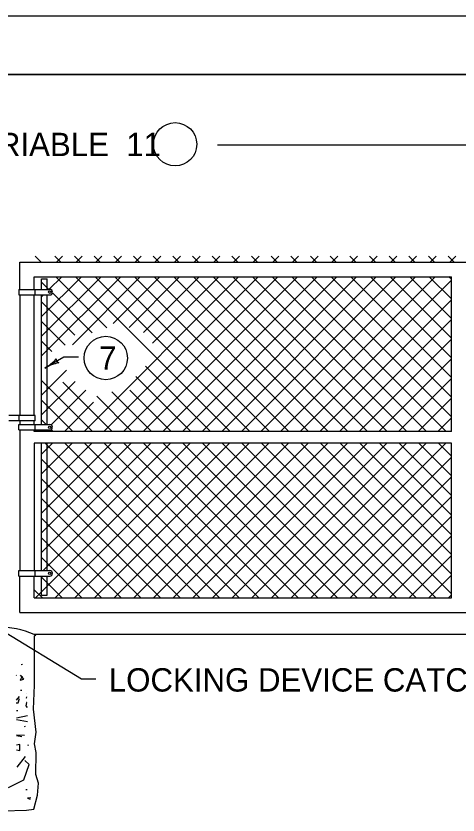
# Model space of a CAD drawing. Extents: x 997.6 to 1036.7, y 998.9 to 1022.7.
# Drawn here: x 1016.84 to 1020.63, y 1015.16 to 1022 of the extents above; entities that cross this region are included whole.
import ezdxf

# ---------------------------------------------------------------- set-up
doc = ezdxf.new("R2010")
doc.units = 0
for name, color, linetype in [('Level 1', 7, 'Continuous'), ('Level 10', 7, 'Continuous'), ('Level 11', 7, 'Continuous'), ('Level 14', 7, 'Continuous')]:
    doc.layers.add(name, color=color, linetype=linetype)

msp = doc.modelspace()

# ---------------------------------------------------------------- linework, layer by layer
at = {"layer": 'Level 1'}
for p, q in [((1024.4964, 1020.8932), (1018.5671, 1020.8932)), ((1017.0557, 1019.8932), (1017.0052, 1019.9437)), ((1017.2241, 1019.8932), (1017.1736, 1019.9437)), ((1017.2381, 1019.9437), (1017.1876, 1019.8932)), ((1017.3926, 1019.8932), (1017.3421, 1019.9437)), ((1017.4066, 1019.9437), (1017.3561, 1019.8932)), ((1017.561, 1019.8932), (1017.5105, 1019.9437)), ((1017.575, 1019.9437), (1017.5245, 1019.8932)), ((1017.7294, 1019.8932), (1017.6789, 1019.9437)), ((1017.7434, 1019.9437), (1017.6929, 1019.8932)), ((1017.8979, 1019.8932), (1017.8474, 1019.9437)), ((1017.9119, 1019.9437), (1017.8614, 1019.8932)), ((1018.0663, 1019.8932), (1018.0158, 1019.9437)), ((1018.0803, 1019.9437), (1018.0298, 1019.8932)), ((1018.2348, 1019.8932), (1018.1843, 1019.9437)), ((1018.2488, 1019.9437), (1018.1983, 1019.8932)), ((1018.4033, 1019.8932), (1018.3528, 1019.9437)), ((1018.4173, 1019.9437), (1018.3668, 1019.8932)), ((1018.5717, 1019.8932), (1018.5212, 1019.9437)), ((1018.5857, 1019.9437), (1018.5352, 1019.8932)), ((1018.7402, 1019.8932), (1018.6897, 1019.9437)), ((1018.7542, 1019.9437), (1018.7037, 1019.8932)), ((1018.9086, 1019.8932), (1018.8581, 1019.9437)), ((1018.9226, 1019.9437), (1018.8721, 1019.8932)), ((1019.077, 1019.8932), (1019.0265, 1019.9437)), ((1019.091, 1019.9437), (1019.0405, 1019.8932)), ((1019.2455, 1019.8932), (1019.195, 1019.9437)), ((1019.2595, 1019.9437), (1019.209, 1019.8932)), ((1019.4139, 1019.8932), (1019.3634, 1019.9437)), ((1019.4279, 1019.9437), (1019.3774, 1019.8932)), ((1019.5823, 1019.8932), (1019.5318, 1019.9437)), ((1019.5964, 1019.9437), (1019.5459, 1019.8932)), ((1019.7508, 1019.8932), (1019.7003, 1019.9437)), ((1019.7648, 1019.9437), (1019.7143, 1019.8932)), ((1019.9193, 1019.8932), (1019.8688, 1019.9437)), ((1019.9333, 1019.9437), (1019.8828, 1019.8932)), ((1020.0878, 1019.8932), (1020.0373, 1019.9437)), ((1020.1018, 1019.9437), (1020.0513, 1019.8932)), ((1020.2562, 1019.8932), (1020.2057, 1019.9437)), ((1020.2702, 1019.9437), (1020.2197, 1019.8932)), ((1020.4246, 1019.8932), (1020.3741, 1019.9437)), ((1020.4386, 1019.9437), (1020.3881, 1019.8932)), ((1020.5931, 1019.8932), (1020.5426, 1019.9437)), ((1020.6071, 1019.9437), (1020.5566, 1019.8932)), ((1016.8714, 1019.6593), (1016.8714, 1019.8932)), ((1016.8714, 1019.8932), (1024.3714, 1019.8932)), ((1016.9964, 1019.6593), (1016.9964, 1019.7682)), ((1016.9964, 1019.7682), (1020.5707, 1019.7682)), ((1017.7364, 1019.7682), (1017.0589, 1019.0907)), ((1017.5679, 1019.7682), (1017.0589, 1019.2592)), ((1017.3995, 1019.7682), (1017.0589, 1019.4276)), ((1017.0589, 1019.6593), (1017.0589, 1019.7486)), ((1017.0589, 1019.7486), (1017.1058, 1019.7486)), ((1017.1058, 1019.6593), (1017.1058, 1019.7486)), ((1017.2311, 1019.7682), (1017.1222, 1019.6593)), ((1017.6179, 1019.3309), (1017.1807, 1019.7682)), ((1017.9048, 1019.7682), (1017.3225, 1019.1858)), ((1018.6733, 1018.4439), (1017.3491, 1019.7682)), ((1018.7471, 1019.7682), (1017.4228, 1018.4439)), ((1018.8418, 1018.4439), (1017.5176, 1019.7682)), ((1018.9155, 1019.7682), (1017.5913, 1018.4439)), ((1018.0733, 1019.7682), (1017.6713, 1019.3662)), ((1019.0103, 1018.4439), (1017.686, 1019.7682)), ((1019.084, 1019.7682), (1017.7598, 1018.4439)), ((1018.2418, 1019.7682), (1017.808, 1019.3344)), ((1019.1787, 1018.4439), (1017.8544, 1019.7682)), ((1019.2524, 1019.7682), (1017.9282, 1018.4439)), ((1018.4102, 1019.7682), (1017.9326, 1019.2906)), ((1018.5787, 1019.7682), (1018.0095, 1019.199)), ((1019.3472, 1018.4439), (1018.0229, 1019.7682)), ((1019.4209, 1019.7682), (1018.0967, 1018.4439)), ((1019.5156, 1018.4439), (1018.1913, 1019.7682)), ((1019.5893, 1019.7682), (1018.2651, 1018.4439)), ((1019.684, 1018.4439), (1018.3598, 1019.7682)), ((1019.7578, 1019.7682), (1018.4335, 1018.4439)), ((1019.8525, 1018.4439), (1018.5283, 1019.7682)), ((1019.9263, 1019.7682), (1018.602, 1018.4439)), ((1020.0209, 1018.4439), (1018.6967, 1019.7682)), ((1020.0947, 1019.7682), (1018.7704, 1018.4439)), ((1020.1894, 1018.4439), (1018.8652, 1019.7682)), ((1020.2631, 1019.7682), (1018.9388, 1018.4439)), ((1020.3578, 1018.4439), (1019.0336, 1019.7682)), ((1020.4316, 1019.7682), (1019.1073, 1018.4439)), ((1020.5263, 1018.4439), (1019.202, 1019.7682)), ((1020.5707, 1019.7388), (1019.2758, 1018.4439)), ((1020.5707, 1018.568), (1019.3705, 1019.7682)), ((1020.5707, 1018.7364), (1019.5389, 1019.7682)), ((1020.5707, 1018.9048), (1019.7073, 1019.7682)), ((1020.5707, 1019.0733), (1019.8758, 1019.7682)), ((1020.5707, 1019.2418), (1020.0443, 1019.7682)), ((1020.5707, 1019.4103), (1020.2128, 1019.7682)), ((1020.5707, 1019.5787), (1020.3812, 1019.7682)), ((1020.5707, 1019.7471), (1020.5496, 1019.7682)), ((1020.5707, 1018.4439), (1020.5707, 1019.7682)), ((1016.8639, 1019.6593), (1017.1293, 1019.6593)), ((1016.8639, 1019.6593), (1016.8639, 1019.6124)), ((1017.0039, 1019.6124), (1017.0039, 1019.6593)), ((1017.1211, 1019.6593), (1017.0589, 1019.7214)), ((1016.8639, 1019.6124), (1017.1293, 1019.6124)), ((1016.8714, 1019.6124), (1016.8714, 1018.5803)), ((1016.9964, 1018.5803), (1016.9964, 1019.6124)), ((1017.0589, 1018.5028), (1017.0589, 1019.6124)), ((1017.0753, 1019.6124), (1017.0589, 1019.596)), ((1017.1058, 1018.5028), (1017.1058, 1019.6124)), ((1017.4923, 1019.2881), (1017.1517, 1019.6287)), ((1017.3448, 1019.2673), (1017.0589, 1019.553)), ((1020.5707, 1019.5703), (1019.4443, 1018.4439)), ((1017.2605, 1019.183), (1017.0589, 1019.3846)), ((1020.5707, 1019.4019), (1019.6127, 1018.4439)), ((1017.1478, 1019.1273), (1017.0589, 1019.2161)), ((1020.5707, 1019.2335), (1019.7811, 1018.4439)), ((1017.2488, 1019.0794), (1017.0871, 1018.9857)), ((1017.3738, 1019.0794), (1017.2488, 1019.0794)), ((1020.5707, 1019.065), (1019.9496, 1018.4439)), ((1018.5049, 1018.4439), (1017.9478, 1019.0011)), ((1017.2735, 1018.9683), (1017.0589, 1018.7538)), ((1018.3364, 1018.4439), (1017.8673, 1018.9132)), ((1017.4943, 1018.4439), (1017.0589, 1018.8793)), ((1017.3458, 1018.8722), (1017.0589, 1018.5853)), ((1017.6627, 1018.4439), (1017.2418, 1018.8648)), ((1020.5707, 1018.8966), (1020.118, 1018.4439)), ((1017.4383, 1018.7963), (1017.1413, 1018.4993)), ((1017.9996, 1018.4439), (1017.6603, 1018.7833)), ((1018.168, 1018.4439), (1017.8152, 1018.7968)), ((1017.3258, 1018.4439), (1017.0589, 1018.7108)), ((1017.8311, 1018.4439), (1017.5309, 1018.7441)), ((1020.5707, 1018.7282), (1020.2864, 1018.4439)), ((1017.5033, 1018.6928), (1017.2544, 1018.4439)), ((1017.0039, 1018.5803), (1016.7777, 1018.5803)), ((1016.8639, 1018.5803), (1016.8639, 1018.5335)), ((1017.0039, 1018.5335), (1017.0039, 1018.5803)), ((1017.0039, 1018.5335), (1016.7777, 1018.5335)), ((1016.8639, 1018.5028), (1017.1293, 1018.5028)), ((1016.8639, 1018.4559), (1016.8639, 1018.5028)), ((1016.8714, 1018.5335), (1016.8714, 1018.5028)), ((1016.9964, 1018.5028), (1016.9964, 1018.5335)), ((1017.0039, 1018.4559), (1017.0039, 1018.5028)), ((1017.0985, 1018.5028), (1017.0589, 1018.5423)), ((1020.5707, 1018.5597), (1020.4549, 1018.4439)), ((1016.8639, 1018.4559), (1017.1303, 1018.4559)), ((1016.8714, 1018.4559), (1016.8714, 1017.2525)), ((1016.9964, 1018.4439), (1016.9964, 1018.4559)), ((1020.5707, 1018.4439), (1016.9964, 1018.4439)), ((1017.0589, 1018.4439), (1017.0589, 1018.4559)), ((1017.0979, 1018.4559), (1017.0859, 1018.4439)), ((1017.1058, 1018.4439), (1017.1058, 1018.4559)), ((1017.1573, 1018.4439), (1017.1418, 1018.4595)), ((1016.9964, 1018.3424), (1016.9964, 1017.2525)), ((1020.5707, 1018.3424), (1016.9964, 1018.3424)), ((1018.332, 1018.3424), (1017.0078, 1017.0182)), ((1017.0589, 1017.2525), (1017.0589, 1018.3424)), ((1017.9952, 1018.3424), (1017.0589, 1017.4062)), ((1017.8267, 1018.3424), (1017.0589, 1017.5747)), ((1017.6583, 1018.3424), (1017.0589, 1017.7431)), ((1017.4898, 1018.3424), (1017.0589, 1017.9116)), ((1017.3213, 1018.3424), (1017.0589, 1018.08)), ((1017.1529, 1018.3424), (1017.0589, 1018.2484)), ((1018.1636, 1018.3424), (1017.0737, 1017.2525)), ((1018.4146, 1017.0182), (1017.0903, 1018.3424)), ((1017.1058, 1017.2525), (1017.1058, 1018.3424)), ((1018.5005, 1018.3424), (1017.1763, 1017.0182)), ((1018.5831, 1017.0182), (1017.2588, 1018.3424)), ((1018.6689, 1018.3424), (1017.3447, 1017.0182)), ((1018.7515, 1017.0182), (1017.4273, 1018.3424)), ((1018.8373, 1018.3424), (1017.5131, 1017.0182)), ((1018.92, 1017.0182), (1017.5958, 1018.3424)), ((1019.0058, 1018.3424), (1017.6816, 1017.0182)), ((1019.0884, 1017.0182), (1017.7642, 1018.3424)), ((1019.1743, 1018.3424), (1017.85, 1017.0182)), ((1019.2568, 1017.0182), (1017.9326, 1018.3424)), ((1019.3428, 1018.3424), (1018.0185, 1017.0182)), ((1019.4253, 1017.0182), (1018.1011, 1018.3424)), ((1019.5112, 1018.3424), (1018.1869, 1017.0182)), ((1019.5938, 1017.0182), (1018.2695, 1018.3424)), ((1019.6796, 1018.3424), (1018.3553, 1017.0182)), ((1019.7622, 1017.0182), (1018.4379, 1018.3424)), ((1019.8481, 1018.3424), (1018.5238, 1017.0182)), ((1019.9307, 1017.0182), (1018.6064, 1018.3424)), ((1020.0165, 1018.3424), (1018.6923, 1017.0182)), ((1020.0991, 1017.0182), (1018.7748, 1018.3424)), ((1020.1849, 1018.3424), (1018.8607, 1017.0182)), ((1020.2676, 1017.0182), (1018.9433, 1018.3424)), ((1020.3534, 1018.3424), (1019.0292, 1017.0182)), ((1020.436, 1017.0182), (1019.1118, 1018.3424)), ((1020.5218, 1018.3424), (1019.1976, 1017.0182)), ((1020.5707, 1017.0519), (1019.2802, 1018.3424)), ((1020.5707, 1017.2204), (1019.4487, 1018.3424)), ((1020.5707, 1017.3888), (1019.6171, 1018.3424)), ((1020.5707, 1017.5573), (1019.7855, 1018.3424)), ((1020.5707, 1017.7258), (1019.954, 1018.3424)), ((1020.5707, 1017.8942), (1020.1224, 1018.3424)), ((1020.5707, 1018.0627), (1020.2909, 1018.3424)), ((1020.5707, 1018.2311), (1020.4593, 1018.3424)), ((1020.5707, 1017.0182), (1020.5707, 1018.3424)), ((1020.5707, 1018.2228), (1019.3661, 1017.0182)), ((1018.2462, 1017.0182), (1017.0589, 1018.2054)), ((1018.0778, 1017.0182), (1017.0589, 1018.0369)), ((1020.5707, 1018.0543), (1019.5345, 1017.0182)), ((1020.5707, 1017.8859), (1019.7029, 1017.0182)), ((1017.9093, 1017.0182), (1017.0589, 1017.8685)), ((1017.7408, 1017.0182), (1017.0589, 1017.7001)), ((1020.5707, 1017.7174), (1019.8714, 1017.0182)), ((1020.5707, 1017.549), (1020.0398, 1017.0182)), ((1017.5724, 1017.0182), (1017.0589, 1017.5316)), ((1017.4039, 1017.0182), (1017.0589, 1017.3632)), ((1020.5707, 1017.3806), (1020.2083, 1017.0182)), ((1016.8639, 1017.2525), (1017.1293, 1017.2525)), ((1016.8639, 1017.2057), (1016.8639, 1017.2525)), ((1016.8639, 1017.2057), (1017.1293, 1017.2057)), ((1016.8714, 1016.8932), (1016.8714, 1017.2057)), ((1016.9964, 1017.0182), (1016.9964, 1017.2057)), ((1017.0039, 1017.2057), (1017.0039, 1017.2525)), ((1017.0589, 1017.0433), (1017.0589, 1017.2057)), ((1017.1058, 1017.0433), (1017.1058, 1017.2057)), ((1020.5707, 1017.2121), (1020.3768, 1017.0182)), ((1017.2355, 1017.0182), (1017.0589, 1017.1948)), ((1017.067, 1017.0182), (1016.9964, 1017.0888)), ((1016.9964, 1017.0182), (1020.5707, 1017.0182)), ((1017.0589, 1017.0433), (1017.1058, 1017.0433)), ((1020.5707, 1017.0437), (1020.5452, 1017.0182)), ((1016.8714, 1016.8932), (1024.3714, 1016.8932)), ((1017.3998, 1016.3222), (1016.6859, 1016.7576)), ((1024.0624, 1016.7057), (1016.9964, 1016.7057)), ((1017.5248, 1016.3222), (1017.3998, 1016.3222))]:
    msp.add_line(p, q, dxfattribs=at)
for points in [[(1016.7271, 1015.1951), (1016.9299, 1015.202), (1016.9918, 1015.2088), (1017.0228, 1015.3292), (1017.0331, 1015.4323), (1017.0091, 1015.508), (1017.0125, 1015.6938), (1016.9988, 1015.7693), (1017.0125, 1015.8691), (1016.9884, 1016.0651), (1016.9988, 1016.2714), (1016.9988, 1016.2955), (1016.9988, 1016.4778), (1016.9988, 1016.6634), (1016.9988, 1016.6944), (1017.0091, 1016.7013)], [(1016.8954, 1016.4478), (1016.8843, 1016.4464)], [(1016.8443, 1016.3559), (1016.8406, 1016.3554)], [(1016.8912, 1016.349), (1016.8745, 1016.3143), (1016.9078, 1016.3227), (1016.8773, 1016.3573)], [(1016.8668, 1016.1742), (1016.8421, 1016.1438)], [(1016.8886, 1016.2266), (1016.8775, 1016.2253)], [(1016.9303, 1016.1713), (1016.9256, 1016.1613)], [(1016.929, 1016.2034), (1016.9283, 1016.2043)], [(1016.8422, 1016.1214), (1016.8571, 1016.1214)], [(1016.8571, 1016.1214), (1016.8696, 1016.1561)], [(1016.9306, 1016.1228), (1016.9237, 1016.0938)], [(1016.9256, 1016.1613), (1016.9308, 1016.1625)], [(1016.9324, 1016.1233), (1016.9306, 1016.1228)], [(1016.8546, 1016.0531), (1016.8434, 1016.0517)], [(1016.9237, 1016.0938), (1016.9343, 1016.079)], [(1016.9372, 1016.0095), (1016.8431, 1015.9901)], [(1016.8432, 1015.9788), (1016.9393, 1015.9618)], [(1016.9193, 1015.9169), (1016.9081, 1015.9155)], [(1016.9112, 1015.8399), (1016.8441, 1015.8443)], [(1016.8441, 1015.8393), (1016.889, 1015.833)], [(1016.8734, 1015.7634), (1016.8447, 1015.7575)], [(1016.872, 1015.7121), (1016.8734, 1015.7648)], [(1016.8449, 1015.7169), (1016.872, 1015.7121)], [(1016.9479, 1015.7568), (1016.9388, 1015.7556)], [(1016.9168, 1015.6596), (1016.8459, 1015.5688)], [(1016.9514, 1015.5917), (1016.914, 1015.6263)], [(1016.907, 1015.4598), (1016.9514, 1015.5917)], [(1016.7753, 1015.3961), (1016.907, 1015.4598)], [(1016.9363, 1015.3758), (1016.9252, 1015.3744)], [(1016.9662, 1015.3063), (1016.9375, 1015.3051)], [(1016.9375, 1015.3051), (1016.9605, 1015.2964)]]:
    msp.add_lwpolyline(points, dxfattribs=at)
for centre, radius in [((1018.2028, 1020.9014), 0.1856), ((1017.1293, 1019.6358), 0.0101), ((1017.6084, 1019.0721), 0.1856), ((1017.1293, 1018.4793), 0.0101), ((1017.1293, 1017.2291), 0.0101)]:
    msp.add_circle(centre, radius, dxfattribs=at)
for centre, radius, start, end in [((1017.1293, 1019.6358), 0.0234, 270, 90), ((1016.891, 1019.3239), 0.3909, 300.10931, 318.7781), ((1017.2157, 1019.0602), 0.0313, 168.88391, 251.00061), ((1016.891, 1019.3239), 0.3909, 300.09709, 300.10931), ((1017.2832, 1018.6475), 0.3909, 101.45647, 120.1032), ((1017.1293, 1018.4793), 0.0234, 270, 90), ((1017.1293, 1017.2291), 0.0234, 270, 90), ((1016.6839, 1015.9557), 0.8125, 67.38013, 112.61986)]:
    msp.add_arc(centre, radius, start, end, dxfattribs=at)
at = {"layer": 'Level 10'}
msp.add_line((1007, 1021.5), (1035.5, 1021.5), dxfattribs=at)
at = {"layer": 'Level 11'}
msp.add_lwpolyline([(1007, 1000.5), (1035.5, 1000.5), (1035.5, 1021.5), (1007, 1021.5)], close=True, dxfattribs=at)
at = {"layer": 'Level 14'}
msp.add_line((1000, 1022), (1036, 1022), dxfattribs=at)

# ---------------------------------------------------------------- texts
at = {"layer": 'Level 1'}
for s, p in [('VARIABLE  11', (1016.3278, 1020.8006)), ('7', (1017.5518, 1018.9721)), ('LOCKING DEVICE CATCH', (1017.6348, 1016.2167))]:
    msp.add_text(s, height=0.2, dxfattribs=at).set_placement(p)

doc.saveas('drawing.dxf')
